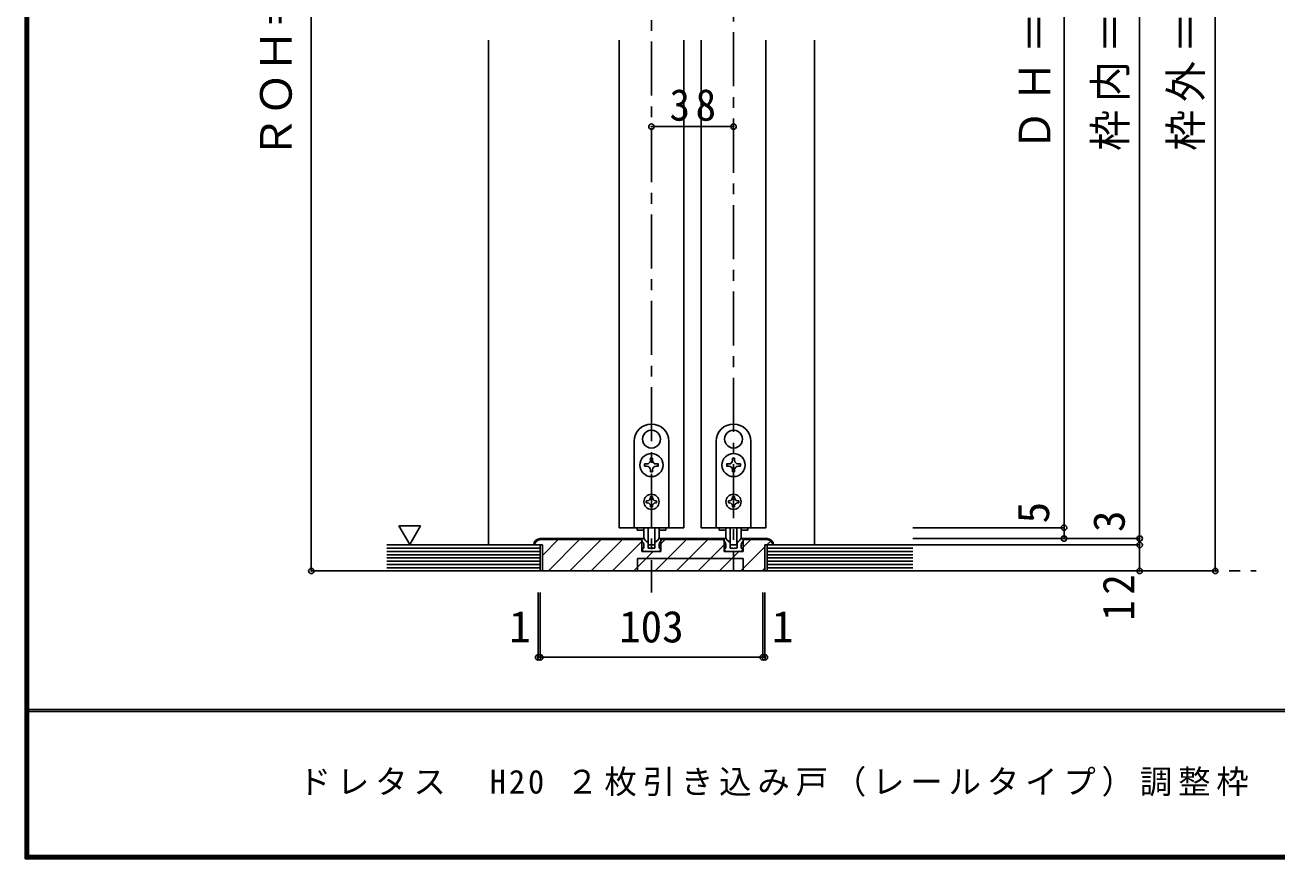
# Model space of a CAD drawing. Units: millimetres at full size, sheet at 1:5. Extents: x -973 to 977, y -718 to 696.
# Drawn here: x -973 to -394, y -701 to -315 of the extents above; entities that cross this region are included whole.
import ezdxf
from ezdxf.enums import TextEntityAlignment as Align

# ---------------------------------------------------------------- set-up
doc = ezdxf.new("R2010")
doc.units = ezdxf.units.MM
doc.header["$LTSCALE"] = 5
doc.header["$PDMODE"] = 32
doc.header["$PDSIZE"] = 2.5
doc.linetypes.add('CHAIN1', pattern=[8, 5, -1, 1, -1])
doc.linetypes.add('DASHED1', pattern=[1.8, 1.2, -0.6])
for name, color, linetype in [('0-1_通り芯', 4, 'CHAIN1'), ('0-3_仕上げ', 2, 'Continuous'), ('0-4_枠', 3, 'Continuous'), ('0-6_扉', 6, 'Continuous'), ('0-7_金物', 7, 'Continuous'), ('0-A_文字', 7, 'Continuous'), ('0-B_寸法', 7, 'Continuous'), ('0-C_ハッチ', 4, 'DASHED1'), ('F-1_枠', 7, 'Continuous')]:
    doc.layers.add(name, color=color, linetype=linetype)
doc.styles.add('ＭＳ ゴシック', font='')
doc.styles.get('ＭＳ ゴシック').set_extended_font_data('MS Gothic')

msp = doc.modelspace()

# ---------------------------------------------------------------- linework, layer by layer
at = {"layer": '0-1_通り芯'}
for p, q in [((-683.347, -2.5), (-683.347, -577.5)), ((-645.347, -78.151), (-645.347, -567.5)), ((-805.847, -567.5), (-403.347, -567.5))]:
    msp.add_line(p, q, dxfattribs=at)
at = {"layer": '0-3_仕上げ'}
for p, q in [((-805.847, -555.5), (-734.847, -555.5)), ((-734.847, -555.5), (-734.847, -567.5)), ((-629.847, -555.5), (-629.847, -567.5)), ((-629.847, -555.5), (-562.347, -555.5)), ((-805.847, -567.5), (-562.347, -567.5))]:
    msp.add_line(p, q, dxfattribs=at)
at = {"layer": '0-3_仕上げ', "color": 7}
for p, q in [((-805.847, -557), (-734.847, -557)), ((-805.847, -558.5), (-734.847, -558.5)), ((-805.847, -560), (-734.847, -560)), ((-805.847, -561.5), (-734.847, -561.5)), ((-629.847, -557), (-562.347, -557)), ((-629.847, -558.5), (-562.347, -558.5)), ((-629.847, -560), (-562.347, -560)), ((-629.847, -561.5), (-562.347, -561.5)), ((-805.847, -563), (-734.847, -563)), ((-805.847, -564.5), (-734.847, -564.5)), ((-805.847, -566), (-734.847, -566)), ((-629.847, -563), (-562.347, -563)), ((-629.847, -564.5), (-562.347, -564.5)), ((-629.847, -566), (-562.347, -566))]:
    msp.add_line(p, q, dxfattribs=at)
at = {"layer": '0-4_枠', "color": 4}
for p, q in [((-758.847, -555.5), (-758.847, -321.826)), ((-607.847, -555.5), (-607.847, -321.826))]:
    msp.add_line(p, q, dxfattribs=at)
at = {"layer": '0-4_枠'}
for p, q in [((-737.847, -555.5), (-733.847, -555.5)), ((-734.847, -552.5), (-687.747, -552.5)), ((-734.847, -553), (-687.747, -553)), ((-733.847, -555.5), (-733.847, -567.5)), ((-687.747, -558.5), (-687.747, -552.5)), ((-678.947, -558.5), (-678.947, -552.5)), ((-649.747, -553), (-678.947, -553)), ((-629.847, -552.5), (-640.947, -552.5)), ((-640.947, -558.5), (-640.947, -552.5)), ((-629.847, -553), (-640.947, -553)), ((-689.847, -561.8), (-640.847, -561.8)), ((-689.847, -567.5), (-689.847, -561.8)), ((-678.947, -558.5), (-687.747, -558.5)), ((-640.947, -558.5), (-649.747, -558.5)), ((-640.847, -567.5), (-640.847, -561.8))]:
    msp.add_line(p, q, dxfattribs=at)
for points in [[(-733.847, -567.5), (-630.847, -567.5), (-630.847, -555.5), (-626.847, -555.5)], [(-649.747, -558.5), (-649.747, -552.5), (-678.947, -552.5)]]:
    msp.add_lwpolyline(points, dxfattribs=at)
for centre, radius, start, end in [((-734.847, -555.5), 3, 90, 180), ((-734.847, -555.5), 2.5, 90, 180), ((-629.847, -555.5), 3, 0, 90), ((-629.847, -555.5), 2.5, 0, 90)]:
    msp.add_arc(centre, radius, start, end, dxfattribs=at)
at = {"layer": '0-6_扉'}
for p, q in [((-698.347, -321.826), (-698.347, -547.5)), ((-668.347, -321.826), (-668.347, -547.5)), ((-660.347, -321.826), (-660.347, -547.5)), ((-630.347, -321.826), (-630.347, -547.5)), ((-698.347, -547.5), (-668.347, -547.5)), ((-660.347, -547.5), (-630.347, -547.5))]:
    msp.add_line(p, q, dxfattribs=at)
at = {"layer": '0-7_金物'}
for p, q in [((-683.446, -502.351), (-683.347, -502.45)), ((-683.248, -502.351), (-683.347, -502.45)), ((-645.446, -502.351), (-645.347, -502.45)), ((-645.248, -502.351), (-645.347, -502.45)), ((-686.989, -508.489), (-686.854, -508.525)), ((-686.891, -508.66), (-686.854, -508.525)), ((-679.705, -508.489), (-679.84, -508.525)), ((-679.803, -508.66), (-679.84, -508.525)), ((-648.989, -508.489), (-648.854, -508.525)), ((-648.891, -508.66), (-648.854, -508.525)), ((-641.705, -508.489), (-641.84, -508.525)), ((-641.803, -508.66), (-641.84, -508.525)), ((-682.847, -516.3), (-682.847, -515.35)), ((-645.847, -516.3), (-645.847, -515.35)), ((-686.497, -518), (-686.497, -519)), ((-685.547, -518), (-686.497, -518)), ((-686.497, -519), (-685.547, -519)), ((-683.847, -520.7), (-683.847, -521.65)), ((-682.847, -521.65), (-682.847, -520.7)), ((-645.847, -521.65), (-645.847, -520.7)), ((-644.847, -520.7), (-644.847, -521.65)), ((-643.147, -518), (-642.197, -518)), ((-642.197, -519), (-643.147, -519)), ((-642.197, -518), (-642.197, -519)), ((-683.847, -521.65), (-682.847, -521.65)), ((-644.847, -521.65), (-645.847, -521.65)), ((-683.847, -533.1), (-683.847, -533.7)), ((-683.847, -533.1), (-682.847, -533.1)), ((-682.847, -533.1), (-682.847, -533.7)), ((-644.847, -533.1), (-645.847, -533.1)), ((-645.847, -533.1), (-645.847, -533.7)), ((-644.847, -533.1), (-644.847, -533.7)), ((-685.747, -535), (-685.747, -536)), ((-685.147, -535), (-685.747, -535)), ((-685.747, -536), (-685.147, -536)), ((-683.847, -537.3), (-683.847, -537.9)), ((-682.847, -537.9), (-683.847, -537.9)), ((-682.847, -537.3), (-682.847, -537.9)), ((-681.547, -535), (-680.947, -535)), ((-680.947, -536), (-681.547, -536)), ((-680.947, -535), (-680.947, -536)), ((-647.747, -535), (-647.747, -536)), ((-647.147, -535), (-647.747, -535)), ((-647.747, -536), (-647.147, -536)), ((-645.847, -537.3), (-645.847, -537.9)), ((-645.847, -537.9), (-644.847, -537.9)), ((-644.847, -537.3), (-644.847, -537.9)), ((-643.547, -535), (-642.947, -535)), ((-642.947, -536), (-643.547, -536)), ((-642.947, -535), (-642.947, -536)), ((-689.947, -547.5), (-689.947, -548.7)), ((-689.947, -548.7), (-686.815, -548.7)), ((-686.847, -551.921), (-686.847, -547.5)), ((-684.847, -547.5), (-684.847, -555.121)), ((-681.847, -547.5), (-681.847, -555.121)), ((-679.879, -548.7), (-676.747, -548.7)), ((-679.847, -551.921), (-679.847, -547.5)), ((-676.747, -547.5), (-676.747, -548.7)), ((-651.947, -547.5), (-651.947, -548.7)), ((-648.815, -548.7), (-651.947, -548.7)), ((-648.847, -551.921), (-648.847, -547.5)), ((-646.847, -547.5), (-646.847, -555.121)), ((-643.847, -547.5), (-643.847, -555.121)), ((-638.747, -548.7), (-641.879, -548.7)), ((-641.847, -551.921), (-641.847, -547.5)), ((-638.747, -547.5), (-638.747, -548.7)), ((-685.685, -553.912), (-686.95, -552.646)), ((-686.847, -557), (-686.847, -555.736)), ((-685.473, -554), (-685.147, -554)), ((-684.947, -556.7), (-684.947, -554.2)), ((-682.147, -555.421), (-684.547, -555.421)), ((-681.747, -556.7), (-681.747, -554.2)), ((-681.221, -554), (-681.547, -554)), ((-681.009, -553.912), (-679.743, -552.646)), ((-679.847, -557), (-679.847, -555.736)), ((-678.847, -552.5), (-679.39, -552.5)), ((-678.847, -553.5), (-678.847, -552.5)), ((-649.847, -552.5), (-649.304, -552.5)), ((-649.847, -553.5), (-649.847, -552.5)), ((-647.685, -553.912), (-648.95, -552.646)), ((-648.847, -557), (-648.847, -555.736)), ((-647.473, -554), (-647.147, -554)), ((-646.947, -556.7), (-646.947, -554.2)), ((-646.547, -555.421), (-644.147, -555.421)), ((-643.747, -556.7), (-643.747, -554.2)), ((-643.221, -554), (-643.547, -554)), ((-643.009, -553.912), (-641.743, -552.646)), ((-641.847, -557), (-641.847, -555.736)), ((-686.847, -557), (-687.447, -557)), ((-681.047, -558.5), (-685.647, -558.5)), ((-684.647, -557), (-683.647, -557)), ((-683.647, -557), (-683.347, -557.3)), ((-683.347, -557.3), (-683.047, -557)), ((-683.047, -557), (-682.047, -557)), ((-680.847, -558.3), (-681.047, -558.5)), ((-680.647, -558.5), (-680.847, -558.3)), ((-680.647, -558.5), (-679.547, -558.5)), ((-679.847, -557), (-679.247, -557)), ((-679.547, -558.5), (-679.061, -557.274)), ((-649.147, -558.5), (-649.633, -557.274)), ((-648.847, -557), (-649.447, -557)), ((-648.047, -558.5), (-649.147, -558.5)), ((-648.047, -558.5), (-647.847, -558.3)), ((-647.847, -558.3), (-647.647, -558.5)), ((-647.647, -558.5), (-643.047, -558.5)), ((-645.647, -557), (-646.647, -557)), ((-645.347, -557.3), (-645.647, -557)), ((-645.047, -557), (-645.347, -557.3)), ((-644.047, -557), (-645.047, -557)), ((-641.847, -557), (-641.247, -557))]:
    msp.add_line(p, q, dxfattribs=at)
for points in [[(-675.347, -507.5), (-675.347, -547.5), (-691.347, -547.5), (-691.347, -507.5)], [(-653.347, -507.5), (-653.347, -547.5), (-637.347, -547.5), (-637.347, -507.5)], [(-682.847, -515.35), (-683.847, -515.35), (-683.847, -516.3)], [(-645.847, -515.35), (-644.847, -515.35), (-644.847, -516.3)], [(-681.147, -519), (-680.197, -519), (-680.197, -518), (-681.147, -518)], [(-647.547, -519), (-648.497, -519), (-648.497, -518), (-647.547, -518)], [(-687.847, -553.5), (-687.847, -552.5), (-687.304, -552.5)], [(-640.847, -553.5), (-640.847, -552.5), (-641.39, -552.5)], [(-686.047, -558.5), (-687.147, -558.5), (-687.633, -557.274)], [(-686.047, -558.5), (-685.847, -558.3), (-685.647, -558.5)], [(-642.647, -558.5), (-642.847, -558.3), (-643.047, -558.5)], [(-642.647, -558.5), (-641.547, -558.5), (-641.061, -557.274)]]:
    msp.add_lwpolyline(points, dxfattribs=at)
for centre, radius in [((-683.347, -518.5), 5.35), ((-645.347, -518.5), 5.35), ((-683.347, -535.5), 3.5), ((-645.347, -535.5), 3.5)]:
    msp.add_circle(centre, radius, dxfattribs=at)
for centre, radius, start, end in [((-683.347, -507.5), 8, 0, 180), ((-683.347, -506.5), 4.15, 91.3645, 208.6355), ((-683.347, -506.5), 4.15, 331.3645, 88.6355), ((-645.347, -507.5), 8, 0, 180), ((-645.347, -506.5), 4.15, 91.3645, 208.6355), ((-645.347, -506.5), 4.15, 331.3645, 88.6355), ((-683.347, -506.5), 4.15, 211.3645, 328.6355), ((-645.347, -506.5), 4.15, 211.3645, 328.6355), ((-685.547, -516.3), 1.7, 270, 0), ((-685.547, -520.7), 1.7, 0, 90), ((-681.147, -516.3), 1.7, 180, 270), ((-681.147, -520.7), 1.7, 90, 180), ((-647.547, -516.3), 1.7, 270, 0), ((-647.547, -520.7), 1.7, 0, 90), ((-643.147, -516.3), 1.7, 180, 270), ((-643.147, -520.7), 1.7, 90, 180), ((-685.147, -533.7), 1.3, 270, 0), ((-685.147, -537.3), 1.3, 0, 90), ((-681.547, -533.7), 1.3, 180, 270), ((-681.547, -537.3), 1.3, 90, 180), ((-647.147, -533.7), 1.3, 270, 0), ((-647.147, -537.3), 1.3, 0, 90), ((-643.547, -533.7), 1.3, 180, 270), ((-643.547, -537.3), 1.3, 90, 180), ((-689.847, -555.736), 3, 0, 48.19), ((-687.304, -553), 0.5, 45, 90), ((-684.847, -551.921), 2, 180, 264.78409), ((-685.473, -553.7), 0.3, 225, 270), ((-685.147, -554.2), 0.2, 0, 90), ((-685.047, -554.112), 0.2, 0, 84.78409), ((-684.547, -555.121), 0.3, 180, 270), ((-682.147, -555.121), 0.3, 270, 0), ((-681.647, -554.112), 0.2, 95.21591, 180), ((-681.547, -554.2), 0.2, 90, 180), ((-681.847, -551.921), 2, 275.21591, 0), ((-681.221, -553.7), 0.3, 270, 315), ((-676.847, -555.736), 3, 131.81, 180), ((-679.39, -553), 0.5, 90, 135), ((-651.847, -555.736), 3, 0, 48.19), ((-649.304, -553), 0.5, 45, 90), ((-646.847, -551.921), 2, 180, 264.78409), ((-647.473, -553.7), 0.3, 225, 270), ((-647.147, -554.2), 0.2, 360, 90), ((-647.047, -554.112), 0.2, 0, 84.78409), ((-646.547, -555.121), 0.3, 180, 270), ((-644.147, -555.121), 0.3, 270, 0), ((-643.647, -554.112), 0.2, 95.21591, 180), ((-643.547, -554.2), 0.2, 90, 180), ((-643.847, -551.921), 2, 275.21591, 0), ((-643.221, -553.7), 0.3, 270, 315), ((-638.847, -555.736), 3, 131.81, 180), ((-641.39, -553), 0.5, 90, 135), ((-687.447, -557.2), 0.2, 90, 201.616), ((-684.647, -556.7), 0.3, 180, 270), ((-682.047, -556.7), 0.3, 270, 0), ((-679.247, -557.2), 0.2, 338.384, 90), ((-649.447, -557.2), 0.2, 90, 201.616), ((-646.647, -556.7), 0.3, 180, 270), ((-644.047, -556.7), 0.3, 270, 360), ((-641.247, -557.2), 0.2, 338.384, 90)]:
    msp.add_arc(centre, radius, start, end, dxfattribs=at)
at = {"layer": '0-A_文字'}
msp.add_line((-800.282, -546.686), (-795.282, -555.347), dxfattribs=at)
msp.add_lwpolyline([(-800.282, -546.686), (-790.282, -546.686), (-795.282, -555.347)], dxfattribs=at)
at = {"layer": '0-B_寸法', "color": 4}
for p, q in [((-840.847, -56.151), (-840.847, -567.5)), ((-457.347, -552.5), (-457.347, -64.151)), ((-422.347, -64.151), (-422.347, -567.5)), ((-492.347, -94.151), (-492.347, -547.5)), ((-683.347, -361.826), (-645.347, -361.826)), ((-492.347, -547.5), (-562.347, -547.5)), ((-492.347, -552.5), (-492.347, -547.5)), ((-457.347, -552.5), (-562.347, -552.5)), ((-492.347, -552.5), (-562.347, -552.5)), ((-457.347, -555.5), (-562.347, -555.5)), ((-457.347, -555.5), (-457.347, -552.5)), ((-457.347, -567.5), (-457.347, -555.5)), ((-840.847, -567.5), (-805.847, -567.5)), ((-422.347, -567.5), (-562.347, -567.5)), ((-735.847, -607.5), (-735.847, -577.5)), ((-734.847, -607.5), (-734.847, -577.5)), ((-631.847, -607.5), (-631.847, -577.5)), ((-630.847, -607.5), (-630.847, -577.5)), ((-735.847, -607.5), (-734.847, -607.5)), ((-734.847, -607.5), (-631.847, -607.5)), ((-631.847, -607.5), (-630.847, -607.5))]:
    msp.add_line(p, q, dxfattribs=at)
at = {"layer": '0-B_寸法'}
for p in [(-683.347, -361.826), (-645.347, -361.826), (-492.347, -547.5), (-492.347, -552.5), (-457.347, -552.5), (-457.347, -555.5), (-840.847, -567.5), (-457.347, -567.5), (-422.347, -567.5), (-735.847, -607.5), (-734.847, -607.5), (-631.847, -607.5), (-630.847, -607.5)]:
    msp.add_point(p, dxfattribs=at)
at = {"layer": '0-C_ハッチ', "linetype": 'Continuous'}
for p, q in [((-733.847, -560.357), (-726.49, -553)), ((-731.09, -567.5), (-716.59, -553)), ((-721.191, -567.5), (-706.691, -553)), ((-711.291, -567.5), (-696.791, -553)), ((-701.392, -567.5), (-687.747, -553.855)), ((-681.593, -567.5), (-667.093, -553)), ((-678.947, -554.954), (-676.992, -553)), ((-671.694, -567.5), (-657.194, -553)), ((-661.794, -567.5), (-649.747, -555.453)), ((-641.995, -567.5), (-630.847, -556.352)), ((-640.947, -556.552), (-637.395, -553)), ((-629.995, -555.5), (-628.155, -553.66)), ((-691.492, -567.5), (-682.492, -558.5)), ((-651.895, -567.5), (-642.895, -558.5)), ((-632.096, -567.5), (-630.847, -566.251))]:
    msp.add_line(p, q, dxfattribs=at)
at = {"layer": 'F-1_枠', "color": 6}
for p, q in [((-973.347, 695.833), (-973.347, -700.833)), ((-972.514, 695.833), (-972.514, -700.833)), ((-971.68, 695.833), (-971.68, -700.833)), ((976.653, -631.667), (-973.347, -631.667)), ((976.653, -632.5), (-973.347, -632.5)), ((976.653, -699.167), (-973.347, -699.167)), ((976.653, -700), (-973.347, -700)), ((976.653, -700.833), (-973.347, -700.833))]:
    msp.add_line(p, q, dxfattribs=at)

# ---------------------------------------------------------------- texts
at = {"layer": '0-B_寸法', "style": 'ＭＳ ゴシック'}
for s, p in [('ＲＯＨ＝2,055', (-845.488, -376.826)), ('5', (-494.847, -545.5)), ('3', (-459.847, -549.5))]:
    msp.add_text(s, height=14.66, rotation=90, dxfattribs=at).set_placement(p, align=Align.BOTTOM_LEFT)
for s, p in [('1', (-749.147, -605)), ('103', (-698.347, -605)), ('1', (-627.547, -605))]:
    msp.add_text(s, height=14.66, dxfattribs=at).set_placement(p, align=Align.BOTTOM_LEFT)
at = {"layer": '0-B_寸法', "char_height": 14.66, "attachment_point": 7, "rotation": 90, "style": 'ＭＳ ゴシック'}
for s, insert in [('\\T1.19;\\W0.95;ＤＨ＝1,983', (-494.847, -373.076)), ('\\T1.19;\\W0.95;枠内＝2,002', (-459.847, -373.076)), ('\\T1.19;\\W0.95;枠外＝2,047', (-424.847, -373.076)), ('\\T1.27;\\W0.95;12', (-459.847, -590.544))]:
    msp.add_mtext(s, dxfattribs=dict(at, insert=insert))
at = {"layer": '0-B_寸法', "insert": (-674.972, -359.326), "char_height": 14.66, "attachment_point": 7, "style": 'ＭＳ ゴシック'}
msp.add_mtext('\\T1.27;\\W0.95;38', dxfattribs=at)
at = {"layer": 'F-1_枠', "insert": (-846.68, -673.333), "char_height": 11, "attachment_point": 7, "style": 'ＭＳ ゴシック'}
msp.add_mtext('\\T1.18;ドレタス\u3000H20\\~２枚引き込み戸（レールタイプ）調整枠\u30003方枠＋敷居Q型／床直付けレール', dxfattribs=at)

doc.saveas('drawing.dxf')
